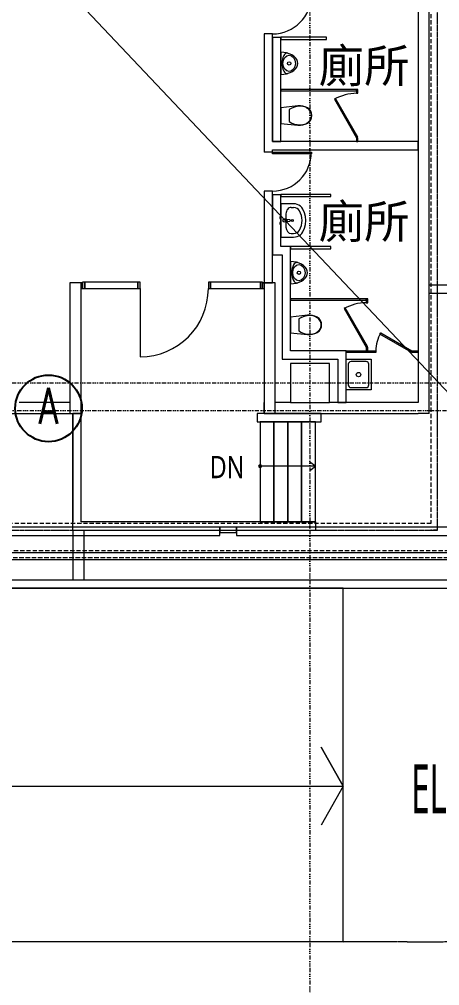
# Model space of a CAD drawing. Extents: x -168053 to 290600, y -560063 to 131745.
# Drawn here: x 253339 to 260913, y -10360 to 7043 of the extents above; entities that cross this region are included whole.
import ezdxf
from ezdxf.enums import TextEntityAlignment as Align

# ---------------------------------------------------------------- set-up
doc = ezdxf.new("R2010")
doc.units = 0
doc.header["$LTSCALE"] = 250
for name, pattern in [('H12PL1$0$CENTERK4', [0.3582, 0.3333, -0.0083, 0.0083, -0.0083]), ('H12PL1$0$DOTK1', [0.01, 0.005, -0.005]), ('H12PL1$0$JJP_三點線', [0.9, 0.3, -0.15, 0, -0.15, 0, -0.15, 0, -0.15]), ('H12PL1$0$JJP_虛線(退縮線、投影線、地下室範圍、非屬本工程、圖面分區)', [0.45, 0.3, -0.15]), ('H12PL25$0$JJP_三點線', [0.9, 0.3, -0.15, 0, -0.15, 0, -0.15, 0, -0.15]), ('H12PL25$0$JJP_虛線(退縮線、投影線、地下室範圍、非屬本工程、圖面分區)', [0.45, 0.3, -0.15])]:
    doc.linetypes.add(name, pattern=pattern)
for name, color, linetype in [('H12PL1$0$A-OBJE-TOIL.3D', 252, 'Continuous'), ('H12PL1$0$A-STRS', 252, 'Continuous'), ('H12PL1$0$A-TEXT', 252, 'Continuous'), ('H12PL1$0$A-WALL-EX', 252, 'Continuous'), ('H12PL1$0$A-WALL-IN', 252, 'Continuous'), ('H12PL1$0$A-ZONE', 252, 'Continuous'), ('H12PL1$0$Door', 252, 'Continuous'), ('H12PL1$0$L10_14_KABE1', 252, 'Continuous'), ('H12PL1$0$L10_14_SHIKICHI', 252, 'Continuous'), ('H12PL1$0$L10_14_SIKICHI', 252, 'Continuous'), ('H12PL1$0$L10_14_SITE', 252, 'Continuous'), ('H12PL1$0$L10_14_SUGATA3', 252, 'Continuous'), ('H12PL1$0$L10_14_SUGATAD', 252, 'Continuous'), ('H12PL1$0$S-COL', 252, 'Continuous'), ('H12PL1$0$S-GRID', 252, 'Continuous'), ('H12PL1$0$S-WALL', 252, 'Continuous'), ('H12PL25$0$A-OBJE-2D', 252, 'Continuous'), ('H12PL25$0$A-WALL-EX', 252, 'Continuous'), ('H12PL25$0$A-WALL-IN', 252, 'Continuous'), ('H12PL25$0$S-GRID', 252, 'Continuous'), ('XFM2P25-200K$0$FLAG', 7, 'Continuous'), ('XFM2P25-200K$0$M-PIPE-CHWR13', 94, 'Continuous'), ('XFM2P25-200K$0$柱位', 7, 'Continuous')]:
    doc.layers.add(name, color=color, linetype=linetype)
doc.styles.add('H12PL1$0$Standard', font='', dxfattribs={"width": 0.8})
doc.styles.add('XFM2P25-200K$0$CHINA', font='romans.shx', dxfattribs={"width": 0.7, "bigfont": 'chineset.shx'})
doc.styles.get('H12PL1$0$Standard').set_extended_font_data('Microsoft JhengHei')

# ---------------------------------------------------------------- blocks, each defined once
blk = doc.blocks.new('XFM2P25-200K$0$柱位編號')
at = {"layer": 'XFM2P25-200K$0$柱位'}
blk.add_circle((0, 0), 6, dxfattribs=at)
at = {"layer": 'XFM2P25-200K$0$柱位', "color": 7, "style": 'XFM2P25-200K$0$CHINA', "width": 0.7}
blk.add_attdef('LINNNO.', text='', height=6.5, dxfattribs=at).set_placement((0, -2.8), align=Align.CENTER)
blk = doc.blocks.new('XFM2P25-200K$0$A$C8ab4c955')
at = {"layer": 'XFM2P25-200K$0$FLAG', "xscale": 100, "yscale": 100, "zscale": 100}
blk.add_blockref('XFM2P25-200K$0$柱位編號', (227466.05, 36.63), dxfattribs=at).add_auto_attribs({'LINNNO.': 'A'})
blk = doc.blocks.new('XFM2P25-200K')
at = {"layer": 'XFM2P25-200K$0$M-PIPE-CHWR13'}
blk.add_blockref('XFM2P25-200K$0$A$C8ab4c955', (26400, 0), dxfattribs=at)
blk = doc.blocks.new('H12PL25')
at = {"layer": 'H12PL25$0$A-OBJE-2D', "lineweight": 0}
blk.add_line((243300, 19100), (263350, -2100), dxfattribs=at)
at = {"layer": 'H12PL25$0$A-WALL-EX', "linetype": 'H12PL25$0$JJP_虛線(退縮線、投影線、地下室範圍、非屬本工程、圖面分區)', "lineweight": 0}
blk.add_line((243220, -2650), (263780, -2650), dxfattribs=at)
at = {"layer": 'H12PL25$0$A-WALL-EX', "linetype": 'H12PL25$0$JJP_虛線(退縮線、投影線、地下室範圍、非屬本工程、圖面分區)', "lineweight": 0, "flags": 128}
for points in [[(263780, -2530), (243220, -2530)], [(243099.97, -2650.03), (263900, -2650.03)]]:
    blk.add_lwpolyline(points, dxfattribs=at)
at = {"layer": 'H12PL25$0$A-WALL-EX', "lineweight": 0, "flags": 128}
for points in [[(263780, -2565), (243220, -2565)], [(243100, -2685), (263780, -2685)]]:
    blk.add_lwpolyline(points, dxfattribs=at)
at = {"layer": 'H12PL25$0$A-WALL-IN', "lineweight": 0, "flags": 128}
for points in [[(256950, -2100), (252750, -2100)], [(252750, -2250), (256950, -2250)], [(257250, -2100), (256950, -2100)], [(256950, -2100), (256950, -2200)], [(256950, -2250), (256950, -2100)], [(256950, -2200), (257250, -2200)], [(257250, -2200), (257250, -2100)], [(261450, -2100), (257250, -2100)], [(257250, -2100), (257250, -2250)], [(257250, -2250), (261450, -2250)]]:
    blk.add_lwpolyline(points, dxfattribs=at)
at = {"layer": 'H12PL25$0$S-GRID', "linetype": 'H12PL25$0$JJP_三點線', "lineweight": 0}
blk.add_line((-29000, 0), (289600, 0), dxfattribs=at)
blk = doc.blocks.new('H12PL1')
at = {"layer": 'H12PL1$0$A-OBJE-TOIL.3D', "lineweight": 0}
for p, q in [((261226.41, 4923.94), (261226.41, 4815)), ((261226.41, 4815), (261226.41, 4706.06)), ((261258.27, 3159.78), (261304.09, 3159.78)), ((261167.32, 3043.83), (261167.32, 2806.17)), ((261157.23, 2938.6), (261172.1, 2938.6)), ((261157.23, 2911.4), (261157.23, 2938.6)), ((261172.1, 2911.4), (261157.23, 2911.4)), ((261258.27, 2690.22), (261304.09, 2690.22)), ((261401.41, 1153.94), (261401.41, 1045)), ((261401.41, 1045), (261401.41, 936.06)), ((262610, 385), (262340, 385)), ((262290, 335), (262290, -35)), ((262660, -35), (262660, 335)), ((262340, -85), (262610, -85))]:
    blk.add_line(p, q, dxfattribs=at)
at = {"layer": 'H12PL1$0$A-OBJE-TOIL.3D', "lineweight": 0, "flags": 128}
for points in [[(260925, 6225), (261075, 6225)], [(260925, 6225), (260925, 4345)], [(261075, 4345), (261075, 6225)], [(260925, 4345), (261075, 4345)], [(260925, 3395), (261075, 3395)], [(260925, 3395), (260925, 2305)], [(261075, 2455), (261075, 3395)], [(261100, 2455), (261075, 2455)], [(261250, 2455), (261100, 2455)], [(261250, 575), (261250, 2455)], [(260925, 2305), (261075, 2305)], [(261075, 2305), (261100, 2305)], [(261100, 2305), (261100, 425)], [(262100, 575), (261250, 575)], [(262250, 575), (262100, 575)], [(262250, -350), (262250, 575)], [(261100, 425), (261250, 425)], [(261250, 425), (262100, 425)], [(262100, 425), (262100, -350)], [(262100, -350), (262250, -350)]]:
    blk.add_lwpolyline(points, dxfattribs=at)
for points in [[(261075, 6225), (261075, 6185), (261900, 6184.92), (261900, 6224.92)], [(261074.94, 5555), (261127.9, 5558.03), (261179.25, 5567.05), (261227.44, 5581.78), (261270.99, 5601.77), (261308.59, 5626.42), (261339.08, 5654.97), (261361.55, 5686.57), (261375.32, 5720.24), (261379.95, 5754.97), (261375.32, 5789.7), (261361.57, 5823.38), (261339.1, 5854.97), (261308.61, 5883.53), (261271.02, 5908.19), (261227.47, 5928.19), (261179.29, 5942.93), (261127.94, 5951.96), (261074.97, 5955), (261074.95, 5755)], [(261075, 5285), (261075, 5260), (262440, 5260), (262440, 5285)], [(262465, 5285), (262440, 5285), (262440, 5215), (262465, 5215)], [(262461.65, 4427.5), (262061.65, 5120.32), (262040, 5107.82), (262440, 4415)], [(261471.75, 4645.58), (261515.28, 4657.98), (261556.35, 4677), (261588.89, 4702.6), (261613.85, 4735.64), (261629.56, 4773.95), (261635, 4815), (261629.56, 4856.05), (261613.85, 4894.36), (261588.89, 4927.4), (261556.35, 4953), (261515.28, 4972.02), (261471.75, 4984.42), (261426.82, 4989.91), (261381.59, 4988.35), (261075, 4955.97), (261075, 4674.03), (261381.59, 4641.65), (261426.82, 4640.09)], [(261075, 4938), (261075, 4692), (261080, 4692), (261080, 4938)], [(262465, 4415), (262440, 4415), (262440, 4345), (262465, 4345)], [(261075, 3395), (261075, 3355), (261975, 3354.91), (261975, 3394.91)], [(261075, 2625), (261304.09, 2625), (261337.81, 2627.89), (261370.46, 2636.49), (261400.98, 2650.5), (261428.41, 2669.49), (261451.86, 2692.85), (261470.59, 2719.83), (261500.53, 2785.02), (261518.83, 2854.04), (261524.99, 2925), (261518.83, 2995.96), (261500.53, 3064.98), (261470.59, 3130.17), (261451.86, 3157.15), (261428.41, 3180.51), (261400.98, 3199.5), (261370.46, 3213.51), (261337.81, 3222.11), (261304.09, 3225), (261075, 3225)], [(261075, 2961.5), (261075, 2988.5), (261055, 2988.5), (261055, 2961.5)], [(261075, 2861.5), (261075, 2888.5), (261055, 2888.5), (261055, 2861.5)], [(261250, 2455), (261250, 2415), (261975, 2414.93), (261975, 2454.93)], [(261249.94, 1785), (261302.9, 1788.03), (261354.25, 1797.05), (261402.44, 1811.78), (261445.99, 1831.77), (261483.59, 1856.42), (261514.08, 1884.97), (261536.55, 1916.57), (261550.32, 1950.24), (261554.95, 1984.97), (261550.32, 2019.7), (261536.57, 2053.38), (261514.1, 2084.97), (261483.61, 2113.53), (261446.02, 2138.19), (261402.47, 2158.19), (261354.29, 2172.93), (261302.94, 2181.96), (261249.97, 2185), (261249.95, 1985)], [(261250, 1515), (261250, 1490), (262615, 1490), (262615, 1515)], [(262640, 1515), (262615, 1515), (262615, 1445), (262640, 1445)], [(261646.75, 875.58), (261690.28, 887.98), (261731.35, 907), (261763.89, 932.6), (261788.85, 965.64), (261804.56, 1003.95), (261810, 1045), (261804.56, 1086.05), (261788.85, 1124.36), (261763.89, 1157.4), (261731.35, 1183), (261690.28, 1202.02), (261646.75, 1214.42), (261601.82, 1219.91), (261556.59, 1218.35), (261250, 1185.97), (261250, 904.03), (261556.59, 871.65), (261601.82, 870.09)], [(262636.65, 657.5), (262236.65, 1350.32), (262215, 1337.82), (262615, 645)], [(261250, 1168), (261250, 922), (261255, 922), (261255, 1168)], [(263424.46, 553.35), (262861.54, 878.35), (262874.04, 900), (263436.96, 575)], [(262250, 550), (262250, 575), (262786.96, 575), (262786.96, 550)], [(262640, 645), (262615, 645), (262615, 575), (262640, 575)], [(263436.96, 550), (263436.96, 575), (263550, 575), (263550, 550)], [(262700, 425), (262700, -125), (262250, -125), (262250, 425)]]:
    blk.add_lwpolyline(points, close=True, dxfattribs=at)
blk.add_lwpolyline([(261132.32, 2900), (261174.27, 2904, 0.12101958), (261183.78, 2907.27), (261236.72, 2913.9, 0.88256628), (261236.72, 2936.1), (261183.78, 2942.73, 0.12101958), (261174.27, 2946), (261132.32, 2950, 1)], format="xyb", close=True, dxfattribs=at)
at = {"layer": 'H12PL1$0$A-OBJE-TOIL.3D', "lineweight": 0}
for centre, radius in [((261224.95, 5754.99), 30), ((261282.13, 2925), 17.5), ((261399.95, 1984.99), 30), ((262475, 150), 40)]:
    blk.add_circle(centre, radius, dxfattribs=at)
for centre, radius, start, end in [((261190.24, 5866.78), 70.02, 79.179914, 154.541864), ((261425.1, 5754.97), 330.15, 154.541866, 179.994444), ((261425.1, 5754.97), 330.15, 179.994444, 205.447022), ((261190.21, 5643.2), 70.02, 205.447022, 280.808974), ((262440, 4415), 800, 90, 120), ((261172.1, 2925), 13.6, 270, 90), ((261172.37, 2925), 21.09, 302.771025, 57.228975), ((261600.1, 1984.97), 330.15, 154.541866, 179.994444), ((261365.24, 2096.78), 70.02, 79.179914, 154.541864), ((261600.1, 1984.97), 330.15, 179.994444, 205.447022), ((261365.21, 1873.2), 70.02, 205.447022, 280.808974), ((262615, 645), 800, 90, 120), ((263436.96, 575), 650, 150, 180), ((262340, 335), 50, 90, 180), ((262610, 335), 50, 0, 90), ((262340, -35), 50, 180, 270), ((262610, -35), 50, 270, 0)]:
    blk.add_arc(centre, radius, start, end, dxfattribs=at)
for centre in [(261224.95, 5754.99), (261399.95, 1984.99)]:
    blk.add_ellipse(centre, major_axis=(0.01, 145), ratio=0.77241379, dxfattribs=at)
for centre, major_axis, ratio, start_param, end_param in [((261414.44, 4556.9), (0, 425.25), 0.87554585, 6.25956718, 6.81258774), ((261435.77, 4725.54), (0, 256.9), 0.87554585, 5.43832418, 6.33891274), ((261506.16, 4814.19), (0, 138.52), 0.87554585, 4.71824985, 5.34489362), ((261414.44, 5073.1), (0, 425.25), 0.87554585, 2.61218792, 3.16520847), ((261435.77, 4904.46), (0, 256.9), 0.87554585, 3.08586142, 3.98644998), ((261506.16, 4815.81), (0, 138.52), 0.87554585, 4.07988447, 4.70652824), ((261258.27, 3043.7), (0, 116.07), 0.78364566, 0, 1.57079633), ((261304.09, 3043.85), (121.2, 0), 0.95652174, 0.49697483, 1.57079633), ((261075, 2925), (381.82, 0), 0.95652174, 5.78621047, 6.78016015), ((261258.27, 2806.3), (0, 116.07), 0.78364566, 1.57079633, 3.14159265), ((261304.09, 2806.15), (121.2, 0), 0.95652174, 4.71238898, 5.78621048), ((261589.44, 786.9), (0, 425.25), 0.87554585, 6.25956718, 6.81258774), ((261610.77, 955.54), (0, 256.9), 0.87554585, 5.43832418, 6.33891274), ((261681.16, 1044.19), (0, 138.52), 0.87554585, 4.71824985, 5.34489362), ((261681.16, 1045.81), (0, 138.52), 0.87554585, 4.07988447, 4.70652824), ((261589.44, 1303.1), (0, 425.25), 0.87554585, 2.61218792, 3.16520847), ((261610.77, 1134.46), (0, 256.9), 0.87554585, 3.08586142, 3.98644998)]:
    blk.add_ellipse(centre, major_axis=major_axis, ratio=ratio, start_param=start_param, end_param=end_param, dxfattribs=at)
at = {"layer": 'H12PL1$0$A-STRS', "lineweight": 0}
for p, q in [((260950, -700), (260700, -700)), ((260700, -700), (260700, -2500)), ((261200, -700), (260950, -700)), ((260950, -700), (260950, -2500)), ((260950, -2500), (260950, -700)), ((261450, -700), (261200, -700)), ((261200, -700), (261200, -2500)), ((261200, -2500), (261200, -700)), ((261700, -700), (261450, -700)), ((261450, -700), (261450, -2500)), ((261450, -2500), (261450, -700)), ((261700, -2500), (261700, -700)), ((260950, -1500), (260700, -1500)), ((261450, -1500), (260950, -1500)), ((261700, -1500), (261450, -1500)), ((261700, -1500), (261600, -1425)), ((261600, -1575), (261700, -1500)), ((260700, -2500), (260950, -2500)), ((260950, -2500), (261200, -2500)), ((261200, -2500), (261450, -2500)), ((261450, -2500), (261700, -2500))]:
    blk.add_line(p, q, dxfattribs=at)
at = {"layer": 'H12PL1$0$A-STRS', "lineweight": 0, "flags": 128}
blk.add_lwpolyline([(260700, -1525, 1), (260700, -1475, 1)], format="xyb", close=True, dxfattribs=at)
at = {"layer": 'H12PL1$0$A-WALL-EX', "linetype": 'H12PL1$0$JJP_虛線(退縮線、投影線、地下室範圍、非屬本工程、圖面分區)', "lineweight": 0}
for p, q in [((263900, -2530), (263900, 30380)), ((263900, -2650), (263900, -2530)), ((243220, -2650), (263780, -2650)), ((263780, -2650), (263900, -2650))]:
    blk.add_line(p, q, dxfattribs=at)
at = {"layer": 'H12PL1$0$A-WALL-EX', "lineweight": 0}
for p, q in [((257475, -550), (257475, -350)), ((260775, -550), (260775, -350))]:
    blk.add_line(p, q, dxfattribs=at)
at = {"layer": 'H12PL1$0$A-WALL-EX', "linetype": 'H12PL1$0$JJP_虛線(退縮線、投影線、地下室範圍、非屬本工程、圖面分區)', "lineweight": 0, "flags": 128}
for points in [[(263900.03, -2650.03), (263900.03, 30500)], [(263780, 30380), (263780, -2530)], [(263780, 30380), (263780, -2530)], [(263900, -2650), (263900, 30380)], [(263780, -2530), (243220, -2530)], [(263780, -2530), (243220, -2530)], [(243099.97, -2650.03), (263900, -2650.03)], [(243100, -2650), (263780, -2650)], [(263900, -2650), (263780, -2650)], [(263900.03, -2650.03), (263900, -2650.03)]]:
    blk.add_lwpolyline(points, dxfattribs=at)
at = {"layer": 'H12PL1$0$A-WALL-EX', "lineweight": 0, "flags": 128}
for points in [[(263550, 15350), (263550, -350)], [(263750, -550), (263750, 15350)], [(257475, 1800), (257275, 1800)], [(257275, 1800), (257275, -350)], [(257475, -350), (257475, 1800)], [(257275, -350), (256362.5, -350)], [(261250, -350), (260975, -350)], [(263550, -350), (261950, -350)], [(256362.5, -550), (257475, -550)], [(257325, -550), (257325, -2500)], [(257475, -550), (257325, -550)], [(257475, -2500), (257475, -550)], [(261800, -550), (260650, -550)], [(260650, -550), (260650, -700)], [(260775, -550), (263550, -550)], [(261800, -700), (261800, -550)], [(263750, -550), (263550, -550)], [(260650, -700), (261800, -700)], [(257325, -2650), (257325, -2500)], [(261700, -2500), (257475, -2500)], [(261700, -2500), (261700, -2650)], [(257325, -2650), (261700, -2650)]]:
    blk.add_lwpolyline(points, dxfattribs=at)
at = {"layer": 'H12PL1$0$A-WALL-IN', "lineweight": 0}
for p, q in [((260925, 6285), (260775, 6285)), ((260925, 4155), (260775, 4155)), ((260925, 3455), (260775, 3455)), ((257503.54, 1800), (257466.54, 1800)), ((257503.54, 1700), (257503.54, 1800)), ((260746.46, 1800), (260783.46, 1800)), ((260746.46, 1700), (260746.46, 1800)), ((257503.54, 1700), (257466.54, 1700)), ((260746.46, 1700), (260783.46, 1700))]:
    blk.add_line(p, q, dxfattribs=at)
at = {"layer": 'H12PL1$0$A-WALL-IN', "lineweight": 0, "flags": 128}
for points in [[(260775, 6285), (260775, 4155)], [(260925, 4345), (260925, 6285)], [(263550, 4345), (260925, 4345)], [(260925, 4195), (263550, 4195)], [(260925, 4155), (260925, 4195)], [(263550, 4195), (263550, 4345)], [(260775, 3455), (260775, 1800)], [(260925, 1800), (260925, 3455)], [(257503.54, 1800), (257475, 1800)], [(257475, 1800), (257475, 1700)], [(260775, 1800), (260746.46, 1800)], [(260775, 1700), (260775, 1800)], [(260775, 1800), (260925, 1800)], [(260975, 1800), (260775, 1800)], [(260775, 1800), (260775, -350)], [(260975, -350), (260975, 1800)], [(257475, 1700), (257503.54, 1700)], [(260746.46, 1700), (260775, 1700)]]:
    blk.add_lwpolyline(points, dxfattribs=at)
at = {"layer": 'H12PL1$0$Door', "lineweight": 0}
for p, q in [((260925, 6285), (260775, 6285)), ((260925, 4155), (260775, 4155)), ((260925, 4155), (261625, 4155)), ((260925, 4125), (260925, 4155)), ((261625, 4125), (260925, 4125)), ((261625, 4155), (261625, 4125)), ((260925, 3455), (260775, 3455)), ((257503.54, 1800), (257466.54, 1800)), ((257503.54, 1800), (257466.54, 1800)), ((257543.54, 1815), (257503.54, 1815)), ((257503.54, 1815), (257503.54, 1700)), ((257503.54, 1700), (257503.54, 1800)), ((257503.54, 1700), (257503.54, 1800)), ((257543.54, 1700), (257543.54, 1815)), ((258538.54, 1815), (258498.54, 1815)), ((258498.54, 1815), (258498.54, 1700)), ((258538.54, 1700), (258538.54, 1815)), ((259808.54, 1815), (259768.54, 1815)), ((259768.54, 1815), (259768.54, 1700)), ((259808.54, 1700), (259808.54, 1815)), ((260746.46, 1815), (260706.46, 1815)), ((260706.46, 1815), (260706.46, 1700)), ((260746.46, 1700), (260746.46, 1815)), ((260746.46, 1700), (260746.46, 1800)), ((260746.46, 1700), (260746.46, 1800)), ((260746.46, 1800), (260783.46, 1800)), ((260746.46, 1800), (260783.46, 1800)), ((257503.54, 1700), (257466.54, 1700)), ((257503.54, 1700), (257466.54, 1700)), ((257503.54, 1700), (257543.54, 1700)), ((258498.54, 1700), (258538.54, 1700)), ((258538.54, 1700), (258538.54, 470)), ((259768.54, 1700), (259808.54, 1700)), ((260706.46, 1700), (260746.46, 1700)), ((260746.46, 1700), (260783.46, 1700)), ((260746.46, 1700), (260783.46, 1700)), ((257475, -550), (257475, -350)), ((260775, -550), (260775, -350))]:
    blk.add_line(p, q, dxfattribs=at)
at = {"layer": 'H12PL1$0$Door', "lineweight": 0, "flags": 128}
for points in [[(257543.54, 1700), (258498.54, 1700), (258498.54, 1815), (257543.54, 1815)], [(260706.46, 1815), (259808.54, 1815), (259808.54, 1700), (260706.46, 1700)]]:
    blk.add_lwpolyline(points, close=True, dxfattribs=at)
at = {"layer": 'H12PL1$0$Door', "lineweight": 0}
for centre, radius in [((260925, 6985), 700), ((260925, 4155), 700), ((258538.54, 1700), 1230)]:
    blk.add_arc(centre, radius, 270, 0, dxfattribs=at)
at = {"layer": 'H12PL1$0$L10_14_KABE1', "lineweight": 0}
for p, q in [((263750, -550), (263750, 15550)), ((256362.5, -550), (257325, -550))]:
    blk.add_line(p, q, dxfattribs=at)
at = {"layer": 'H12PL1$0$L10_14_SIKICHI', "linetype": 'H12PL1$0$CENTERK4', "lineweight": 0}
blk.add_line((263352.82, -10066.2), (-23200, -9996.16), dxfattribs=at)
blk.add_arc((263365.65, 41933.84), 52000.04, 269.985858, 289.100829, dxfattribs=at)
at = {"layer": 'H12PL1$0$L10_14_SITE', "lineweight": 0}
for p, q in [((263750, 1763.23), (264825, 1763.23)), ((263750, 1613.23), (264825, 1613.23)), ((257325, -2650), (257325, -3550)), ((257525, -2650), (257525, -3550)), ((245250, -3546.43), (264825, -3546.43)), ((244700, -3696.43), (264825, -3696.43))]:
    blk.add_line(p, q, dxfattribs=at)
at = {"layer": 'H12PL1$0$L10_14_SITE', "lineweight": 0, "flags": 128}
blk.add_lwpolyline([(256191.74, -3696.43), (251701.61, -3696.43), (249187.57, -3696.43), (244200, -3696.43), (244200.03, -10061.9), (262200, -10064.78), (262200, -3696.43)], close=True, dxfattribs=at)
blk.add_lwpolyline([(244200.02, -7262.4), (262200.02, -7262.4), (261800.02, -6562.4), (262200.02, -7262.4), (261800.02, -7962.4)], dxfattribs=at)
at = {"layer": 'H12PL1$0$L10_14_SUGATA3', "lineweight": 0}
for p, q in [((253962.5, -550), (256362.5, -550)), ((257325, -2650), (257325, -550)), ((257325, -2650), (261800, -2650))]:
    blk.add_line(p, q, dxfattribs=at)
at = {"layer": 'H12PL1$0$L10_14_SUGATAD', "linetype": 'H12PL1$0$DOTK1', "lineweight": 0}
for p, q in [((263900, -2650), (263900, 26100)), ((243100, -2650), (257325, -2650)), ((257325, -2650), (263750, -2650)), ((263750, -2650), (263900, -2650))]:
    blk.add_line(p, q, dxfattribs=at)
at = {"layer": 'H12PL1$0$S-COL', "lineweight": 0, "flags": 128}
blk.add_lwpolyline([(261250, -350), (261950, -350), (261950, 350), (261250, 350)], close=True, dxfattribs=at)
at = {"layer": 'H12PL1$0$S-GRID', "linetype": 'H12PL1$0$JJP_三點線', "lineweight": 0}
for p, q in [((261600, 128250), (261600, -28000)), ((-29000, 0), (289600, 0))]:
    blk.add_line(p, q, dxfattribs=at)
at = {"layer": 'H12PL1$0$S-WALL', "lineweight": 0}
for p, q in [((257275, -330), (257275, -550)), ((257475, -550), (257475, -330)), ((260775, -330), (260775, -550)), ((260975, -550), (260975, -330)), ((257275, -550), (257475, -550)), ((260775, -550), (260975, -550))]:
    blk.add_line(p, q, dxfattribs=at)
at = {"layer": 'H12PL1$0$A-TEXT', "linetype": 'Continuous', "lineweight": 0, "insert": (259795.24, -1516.22), "char_height": 400, "attachment_point": 4, "style": 'H12PL1$0$Standard'}
blk.add_mtext('\\A1;DN', dxfattribs=at)
at = {"layer": 'H12PL1$0$A-ZONE', "style": 'H12PL1$0$Standard'}
for p in [(262575, 6012.82), (262575, 3207.65)]:
    blk.add_text('廁所', height=600, dxfattribs=at).set_placement(p, align=Align.TOP_CENTER)
at = {"layer": 'H12PL1$0$L10_14_SHIKICHI', "linetype": 'Continuous', "lineweight": 0, "insert": (263424.18, -7318.29), "char_height": 880, "attachment_point": 4, "style": 'H12PL1$0$Standard'}
blk.add_mtext('\\A1;{\\W0.52;EL+4.17}', dxfattribs=at)

msp = doc.modelspace()

# ---------------------------------------------------------------- block references
msp.add_blockref('XFM2P25-200K', (0, 0))

# ---------------------------------------------------------------- next in the draw order: block references
msp.add_blockref('H12PL25', (0, 0))

# ---------------------------------------------------------------- next in the draw order: block references
msp.add_blockref('H12PL1', (-3024, 495))

doc.saveas('drawing.dxf')
